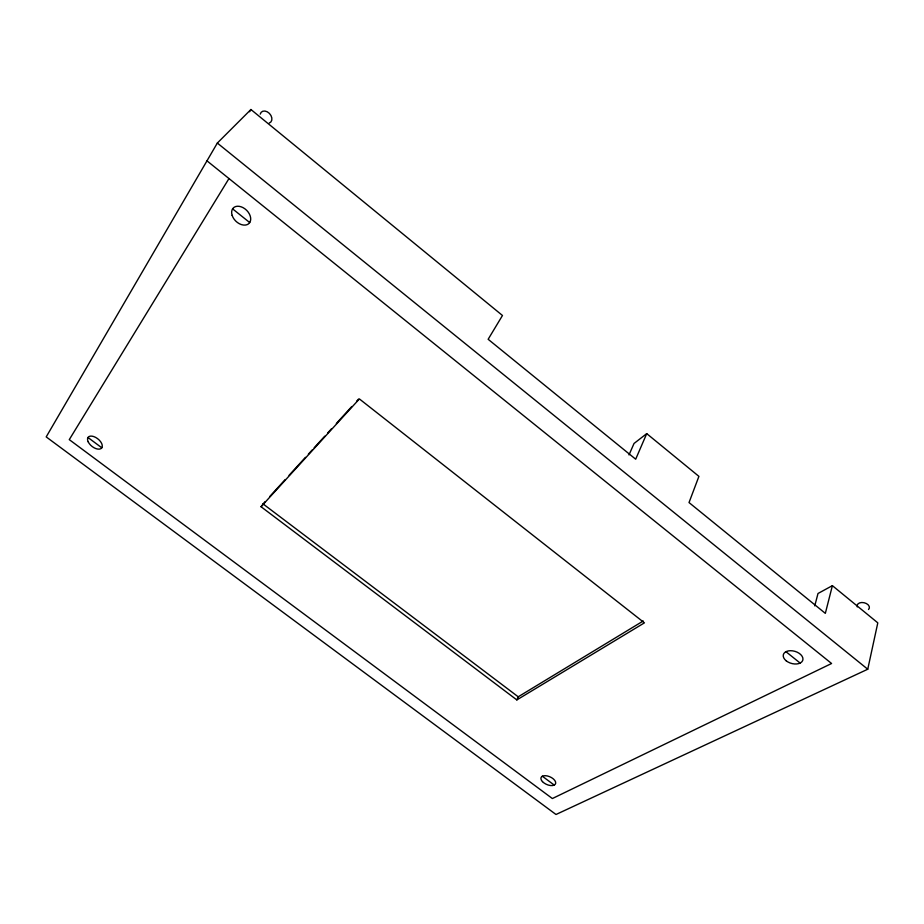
<?xml version="1.0" encoding="UTF-8"?>
<svg xmlns="http://www.w3.org/2000/svg" width="924" height="924" viewBox="0 0 924 924"><rect width="100%" height="100%" fill="white"/><g stroke="black" fill="none" stroke-linecap="round" stroke-linejoin="round"><path stroke-width="1.39" d="M832.385 585.654L825.34 613.363L689.027 502.564L698.914 476.368L646.719 433.622L635.689 459.205L488.149 339.281L502.471 315.488L250.924 109.506L217.336 143.058L46.2 436.902L556.005 814.494L867.751 669.23L877.8 622.845L832.385 585.654L818.006 593.485L814.749 605.878M629.001 454.931L634.026 443.474L646.719 433.622M264.957 501.767L261.053 506.733L516.839 699.918L518.214 696.8L643.243 620.986M249.595 111.735L250.924 109.506M228.979 178.551L69.277 439.628L552.367 798.544L831.588 663.501L206.976 160.845M269.785 496.477L285.216 479.556M289.073 475.317L305.463 457.334M308.362 454.158L312.22 449.93M314.148 447.805L324.763 436.174M327.65 432.998L331.508 428.759M336.336 423.469L351.767 406.537M356.583 401.247L358.512 399.133M261.053 506.733L359.39 398.937L644.432 622.845L516.839 699.918M87.988 437.502L101.802 447.793M542.342 776.218L554.238 785.077M262.89 503.788L518.214 696.8M232.582 208.847L249.723 222.569M785.954 651.697L800.149 663.062M217.336 143.058L867.751 669.23M260.245 114.137A6.872 5.024 48.8 0 1 269.358 113.363A6.872 5.024 48.8 0 1 269.219 123.065M857.276 606.918A6.249 4.054 12.7 0 1 864.171 602.737A6.249 4.054 12.7 0 1 868.525 609.494M88.184 441.811A8.628 4.77 38.4 0 0 100.889 448.66A8.628 4.77 38.4 0 0 95.669 437.422A8.628 4.77 38.4 0 0 88.184 441.811M232.132 215.361A11.03 7.658 44.2 0 0 248.337 224.001A11.03 7.658 44.2 0 0 243.058 207.646A11.03 7.658 44.2 0 0 232.132 215.361M786.174 660.787A10.118 6.295 15.9 0 0 802.656 660.579A10.118 6.295 15.9 0 0 790.424 650.704A10.118 6.295 15.9 0 0 786.174 660.787M542.469 781.623A7.889 4.17 23.7 0 0 555.185 784.361A7.889 4.17 23.7 0 0 547.274 775.941A7.889 4.17 23.7 0 0 542.469 781.623"/></g></svg>
